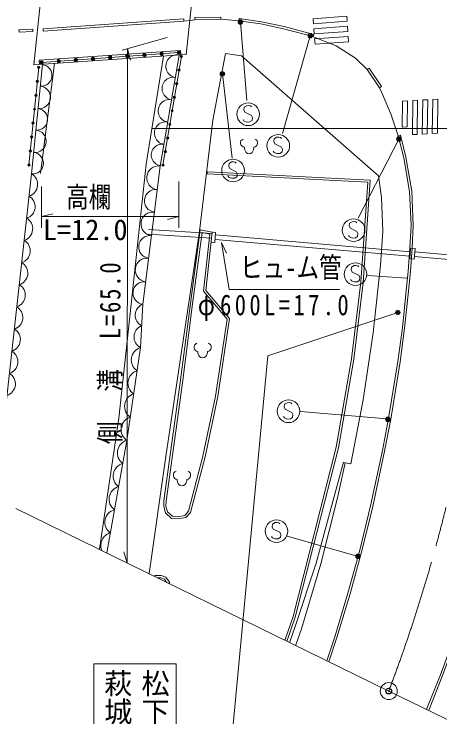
# Model space of a CAD drawing. Units: millimetres, scale not verified. Extents: x 40000 to 680000, y 20000 to 380000.
# Drawn here: x 458410 to 496064, y 230648 to 292738 of the extents above; entities that cross this region are included whole.
import ezdxf
from ezdxf.enums import TextEntityAlignment as Align

# ---------------------------------------------------------------- set-up
doc = ezdxf.new("R2010")
doc.units = ezdxf.units.MM
doc.header["$LTSCALE"] = 1000
doc.header["$PDMODE"] = 32
doc.header["$PDSIZE"] = 500
doc.linetypes.add('CHAIN', pattern=[18.5, 12, -1.5, 3.5, -1.5])
for name, color, linetype, lineweight in [('M-BGD', 7, 'Continuous', 13), ('M-BMK', 2, 'CHAIN', 13), ('M-BMK-SRVR', 3, 'Continuous', 13), ('M-STR-HTXT', 7, 'Continuous', 13), ('M-STR-STR1', 1, 'Continuous', 13), ('M-STR-STRC', 7, 'Continuous', 13)]:
    doc.layers.add(name, color=color, linetype=linetype, lineweight=lineweight)
doc.layers.add('M-OTRS', color=6, linetype='Continuous')
doc.styles.add('@ＭＳ ゴシック', font='')
doc.styles.add('ＭＳ ゴシック', font='')
doc.styles.get('@ＭＳ ゴシック').set_extended_font_data('@MS Gothic')
doc.styles.get('ＭＳ ゴシック').set_extended_font_data('MS Gothic')

msp = doc.modelspace()

# ---------------------------------------------------------------- linework, layer by layer
at = {"layer": 'M-BGD'}
for p, q in [((474393, 292423), (476683, 292478)), ((476683, 292478), (476688, 292278)), ((460982, 291437), (473410, 292312)), ((460996, 291237), (473424, 292113)), ((473410, 292312), (473424, 292113)), ((474398, 292223), (473424, 292113)), ((474398, 292223), (474393, 292423)), ((474398, 292223), (476688, 292278)), ((478271, 292147), (476688, 292278)), ((478271, 292147), (478299, 292345)), ((460067, 291410), (458844, 291344)), ((458855, 291144), (458844, 291344)), ((460078, 291210), (458855, 291144)), ((460067, 291410), (460078, 291210)), ((460982, 291437), (460996, 291237)), ((486897, 289944), (484810, 290770)), ((484919, 290944), (484868, 290751)), ((487990, 290293), (487955, 290757)), ((485019, 290070), (487990, 290293)), ((460639, 288677), (473115, 289524)), ((473115, 289524), (473143, 289125)), ((488594, 288837), (486897, 289944)), ((472969, 289332), (460843, 288469)), ((473000, 289115), (471321, 279314)), ((471573, 279389), (473204, 288986)), ((489627, 287842), (488594, 288837)), ((459963, 278613), (460912, 288294)), ((460639, 288677), (460666, 288278)), ((461986, 288367), (460752, 278668)), ((460592, 288030), (459726, 279414)), ((489792, 287956), (489627, 287842)), ((489627, 287842), (490730, 286235)), ((489792, 287956), (490895, 286348)), ((490895, 286348), (490730, 286235)), ((490962, 285735), (490730, 286235)), ((500660, 282619), (470660, 282624)), ((492569, 282038), (492375, 281989)), ((471321, 279314), (469798, 267104)), ((475504, 278812), (475493, 278612)), ((459963, 278613), (456472, 247302)), ((470258, 273296), (475878, 272943)), ((470284, 273696), (475922, 273341)), ((493446, 271746), (476221, 273226)), ((493412, 271347), (476187, 272827)), ((475837, 272574), (476167, 272550)), ((503429, 270884), (493839, 271724)), ((503394, 270485), (493804, 271326)), ((463999, 246394), (463999, 246411)), ((465966, 245455), (465962, 245430)), ((466596, 245120), (466601, 245147)), ((466642, 245102), (466645, 245122)), ((468408, 244269), (468408, 244239)), ((470348, 243314), (470345, 243293)), ((470349, 243326), (470348, 243314)), ((470573, 243181), (470577, 243202)), ((470793, 243070), (470830, 243093)), ((471074, 242933), (471157, 242934)), ((471871, 242587), (471917, 242521)), ((472140, 242456), (472139, 242412)), ((482375, 237485), (482353, 237422)), ((482556, 237397), (482534, 237334)), ((482773, 237218), (482781, 237242)), ((482781, 237242), (482794, 237282)), ((483322, 236978), (483314, 236954)), ((483336, 237019), (483322, 236978)), ((486054, 235615), (486062, 235639)), ((486062, 235639), (486078, 235687)), ((486236, 235526), (486244, 235551)), ((486244, 235551), (486260, 235599)), ((494892, 231328), (494888, 231317)), ((494918, 231393), (494892, 231328)), ((495098, 231306), (495072, 231240))]:
    msp.add_line(p, q, dxfattribs=at)
for points in [[(487832, 292553), (484861, 292330), (484894, 291882), (487865, 292104)], [(487894, 291655), (484922, 291433), (484956, 290984), (487927, 291206)], [(492739, 285054), (492712, 282761), (493160, 282784), (493187, 285078)], [(494039, 282113), (494087, 285125), (493673, 285103), (493625, 282092)], [(494938, 282161), (494986, 285172), (494539, 285149), (494491, 282137)], [(495837, 282208), (495885, 285219), (495437, 285196), (495389, 282184)], [(471657, 249735), (473099, 260187), (474003, 267179), (474869, 273675), (475935, 273458), (475367, 268327), (477450, 265836), (476415, 258954), (475307, 253631), (474022, 248716), (473612, 248257), (472889, 248134), (472337, 248187), (471799, 248667), (471642, 249239)], [(471857, 249718), (473297, 260161), (474201, 267153), (475039, 273436), (475716, 273299), (475159, 268264), (477239, 265776), (476218, 258989), (475113, 253677), (473841, 248813), (473510, 248442), (472882, 248336), (472421, 248380), (471976, 248777), (471842, 249263)], [(493785, 271099), (493863, 272028), (493472, 272062), (493393, 271133)]]:
    msp.add_lwpolyline(points, close=True, dxfattribs=at)
for points in [[(484868, 290751), (482242, 291436), (480240, 291867), (478271, 292147)], [(484919, 290944), (482289, 291631), (480275, 292064), (478299, 292345)], [(487955, 290757), (484984, 290535), (485019, 290070)], [(468763, 267105), (470094, 279467), (471633, 289022)], [(477116, 289259), (475970, 283376), (474793, 273567), (471839, 253646), (470349, 243326)], [(477116, 289259), (478522, 289035), (490643, 278441)], [(492375, 281989), (491738, 283843), (490962, 285735)], [(492375, 281989), (492858, 280052), (493371, 277059), (493508, 274073), (493413, 272099), (493255, 270011), (493052, 268011), (492739, 265015), (492327, 262048)], [(492569, 282038), (493054, 280093), (493570, 277080), (493708, 274073), (493613, 272087), (493454, 269994), (493251, 267990), (492937, 264991), (492532, 262016)], [(478684, 281693), (478564, 281633), (478474, 281543), (478444, 281423), (478444, 281303), (478474, 281183), (478564, 281063), (478654, 281003), (478774, 280973), (478774, 280883), (478804, 280733), (478864, 280613), (478924, 280523), (479044, 280433), (479194, 280403), (479344, 280433), (479464, 280523), (479524, 280613), (479584, 280733), (479614, 280883), (479614, 280973), (479734, 281003), (479824, 281063), (479914, 281183), (479944, 281303), (479944, 281423), (479914, 281543), (479824, 281633), (479704, 281693)], [(475504, 278812), (489897, 278077), (489275, 269037), (488442, 262250), (487086, 254423), (483274, 239449), (482556, 237397)], [(475493, 278612), (489683, 277887), (489076, 269056), (488245, 262279), (486890, 254465), (483082, 239506), (482375, 237485)], [(490643, 278441), (490906, 276532), (491011, 273558), (490796, 270543), (490172, 264583), (489277, 258647), (488181, 253007), (487683, 253108), (487530, 253144)], [(476167, 272550), (476233, 273455), (475793, 273487)], [(468763, 267105), (467666, 257053), (465966, 245455)], [(466601, 245147), (468385, 255080), (469583, 263284), (469798, 267104)], [(474573, 263652), (474453, 263592), (474363, 263502), (474333, 263382), (474333, 263262), (474363, 263142), (474453, 263022), (474543, 262962), (474663, 262932), (474663, 262842), (474693, 262692), (474753, 262572), (474813, 262482), (474933, 262392), (475083, 262362), (475233, 262392), (475353, 262482), (475413, 262572), (475473, 262692), (475503, 262842), (475503, 262932), (475623, 262962), (475713, 263022), (475803, 263142), (475833, 263262), (475833, 263382), (475803, 263502), (475713, 263592), (475593, 263652)], [(486078, 235687), (486757, 237733), (487932, 241569), (488969, 245376), (489931, 249288), (490975, 254172), (491519, 257000), (492334, 262048)], [(486260, 235599), (486949, 237675), (488124, 241513), (489163, 245326), (490126, 249244), (491171, 254135), (491716, 256966), (492532, 262016)], [(502194, 258560), (501470, 254306), (500864, 251331), (499825, 246428), (499004, 243139), (497711, 238709), (496098, 234378), (494918, 231393)], [(502391, 258527), (501666, 254266), (501060, 251289), (500020, 246383), (499197, 243087), (497901, 238646), (496284, 234304), (495098, 231306)], [(482794, 237282), (483261, 238648), (485132, 244239), (486719, 250125), (487530, 253144)], [(487683, 253108), (486992, 250014), (485541, 244174), (483815, 238443), (483336, 237019)], [(472746, 252347), (472626, 252287), (472536, 252197), (472506, 252077), (472506, 251957), (472536, 251837), (472626, 251717), (472716, 251657), (472836, 251627), (472836, 251537), (472866, 251387), (472926, 251267), (472986, 251177), (473106, 251087), (473256, 251057), (473406, 251087), (473526, 251177), (473586, 251267), (473646, 251387), (473676, 251537), (473676, 251627), (473796, 251657), (473886, 251717), (473976, 251837), (474006, 251957), (474006, 252077), (473976, 252197), (473886, 252287), (473766, 252347)], [(470830, 243093), (470892, 243130), (471428, 243138), (471838, 242986), (472143, 242545), (472140, 242456)], [(471157, 242934), (471394, 242937), (471710, 242820), (471871, 242587)]]:
    msp.add_lwpolyline(points, dxfattribs=at)
for centre, radius in [((471453, 289225), 150), ((471453, 289225), 132), ((472969, 289332), 150), ((472969, 289332), 132), ((472969, 289332), 114), ((472969, 289332), 96), ((472969, 289332), 78), ((472969, 289332), 60), ((472969, 289332), 42), ((472969, 289332), 24), ((478626, 289378), 6), ((462359, 288577), 150), ((463874, 288685), 150), ((463874, 288685), 132), ((463874, 288685), 114), ((463874, 288685), 96), ((463874, 288685), 78), ((463874, 288685), 60), ((463874, 288685), 42), ((465390, 288793), 150), ((465390, 288793), 132), ((465390, 288793), 114), ((465390, 288793), 96), ((465390, 288793), 78), ((465390, 288793), 60), ((465390, 288793), 42), ((465390, 288793), 24), ((465390, 288793), 6), ((466906, 288901), 150), ((466906, 288901), 132), ((466906, 288901), 114), ((466906, 288901), 96), ((466906, 288901), 78), ((466906, 288901), 60), ((466906, 288901), 42), ((466906, 288901), 24), ((466906, 288901), 6), ((468422, 289009), 150), ((468422, 289009), 132), ((468422, 289009), 114), ((468422, 289009), 96), ((468422, 289009), 78), ((468422, 289009), 60), ((468422, 289009), 42), ((468422, 289009), 24), ((468422, 289009), 6), ((469937, 289117), 150), ((469937, 289117), 132), ((469937, 289117), 114), ((469937, 289117), 96), ((469937, 289117), 78), ((469937, 289117), 60), ((469937, 289117), 42), ((469937, 289117), 24), ((469937, 289117), 6), ((471453, 289225), 114), ((471453, 289225), 96), ((471453, 289225), 78), ((471453, 289225), 60), ((471453, 289225), 42), ((471453, 289225), 24), ((471453, 289225), 6), ((472969, 289332), 6), ((473204, 288986), 100), ((473204, 288986), 88), ((473204, 288986), 76), ((473204, 288986), 64), ((473204, 288986), 52), ((473204, 288986), 40), ((473204, 288986), 28), ((473204, 288986), 16), ((473204, 288986), 4), ((460592, 288030), 100), ((460592, 288030), 88), ((460592, 288030), 76), ((460843, 288469), 150), ((460843, 288469), 132), ((460843, 288469), 114), ((460843, 288469), 96), ((460843, 288469), 78), ((460843, 288469), 60), ((460843, 288469), 42), ((460843, 288469), 24), ((460843, 288469), 6), ((462359, 288577), 132), ((462359, 288577), 114), ((462359, 288577), 96), ((462359, 288577), 78), ((462359, 288577), 60), ((462359, 288577), 42), ((462359, 288577), 24), ((462359, 288577), 6), ((463874, 288685), 24), ((463874, 288685), 6), ((460592, 288030), 64), ((460592, 288030), 52), ((460592, 288030), 40), ((460592, 288030), 28), ((460592, 288030), 16), ((460592, 288030), 4), ((473000, 287786), 100), ((473000, 287786), 88), ((473000, 287786), 76), ((473000, 287786), 64), ((473000, 287786), 52), ((473000, 287786), 40), ((473000, 287786), 28), ((473000, 287786), 16), ((473000, 287786), 4), ((460468, 286800), 100), ((460468, 286800), 88), ((460468, 286800), 76), ((460468, 286800), 64), ((460468, 286800), 52), ((460468, 286800), 40), ((460468, 286800), 28), ((460468, 286800), 16), ((460468, 286800), 4), ((472796, 286586), 100), ((472796, 286586), 88), ((472796, 286586), 76), ((472796, 286586), 64), ((472796, 286586), 52), ((472796, 286586), 40), ((472796, 286586), 28), ((472796, 286586), 16), ((472796, 286586), 4), ((460345, 285569), 100), ((460345, 285569), 88), ((460345, 285569), 76), ((460345, 285569), 64), ((460345, 285569), 52), ((460345, 285569), 40), ((460345, 285569), 28), ((460345, 285569), 16), ((460345, 285569), 4), ((472592, 285387), 100), ((472592, 285387), 88), ((472592, 285387), 76), ((472592, 285387), 64), ((472592, 285387), 52), ((472592, 285387), 40), ((472592, 285387), 28), ((472592, 285387), 16), ((472592, 285387), 4), ((460221, 284338), 100), ((460221, 284338), 88), ((460221, 284338), 76), ((460221, 284338), 64), ((460221, 284338), 52), ((460221, 284338), 40), ((460221, 284338), 28), ((460221, 284338), 16), ((460221, 284338), 4), ((472388, 284187), 100), ((472388, 284187), 88), ((472388, 284187), 76), ((472388, 284187), 64), ((472388, 284187), 52), ((472388, 284187), 40), ((472388, 284187), 28), ((472388, 284187), 16), ((472388, 284187), 4), ((460097, 283107), 100), ((460097, 283107), 88), ((460097, 283107), 76), ((460097, 283107), 64), ((460097, 283107), 52), ((460097, 283107), 40), ((460097, 283107), 28), ((460097, 283107), 16), ((460097, 283107), 4), ((472184, 282988), 100), ((472184, 282988), 88), ((472184, 282988), 76), ((472184, 282988), 64), ((472184, 282988), 52), ((472184, 282988), 40), ((472184, 282988), 28), ((472184, 282988), 16), ((472184, 282988), 4), ((459973, 281876), 100), ((459973, 281876), 88), ((459973, 281876), 76), ((459973, 281876), 64), ((459973, 281876), 52), ((459973, 281876), 40), ((459973, 281876), 28), ((459973, 281876), 16), ((459973, 281876), 4), ((471980, 281788), 100), ((471980, 281788), 88), ((471980, 281788), 76), ((471980, 281788), 64), ((471980, 281788), 52), ((471980, 281788), 40), ((471980, 281788), 28), ((471980, 281788), 16), ((471980, 281788), 4), ((459849, 280645), 100), ((459849, 280645), 88), ((459849, 280645), 76), ((459849, 280645), 64), ((459849, 280645), 52), ((459849, 280645), 40), ((459849, 280645), 28), ((459849, 280645), 16), ((459849, 280645), 4), ((471776, 280589), 100), ((471776, 280589), 88), ((471776, 280589), 76), ((471776, 280589), 64), ((471776, 280589), 52), ((471776, 280589), 40), ((471776, 280589), 28), ((471776, 280589), 16), ((471776, 280589), 4), ((459726, 279414), 100), ((459726, 279414), 88), ((459726, 279414), 76), ((459726, 279414), 64), ((459726, 279414), 52), ((459726, 279414), 40), ((459726, 279414), 28), ((459726, 279414), 16), ((459726, 279414), 4), ((471573, 279389), 100), ((471573, 279389), 88), ((471573, 279389), 76), ((471573, 279389), 64), ((471573, 279389), 52), ((471573, 279389), 40), ((471573, 279389), 28), ((471573, 279389), 16), ((471573, 279389), 4), ((491538, 232934), 750)]:
    msp.add_circle(centre, radius, dxfattribs=at)
for centre, radius, start, end in [((472831, 288129), 1000, 80.28195, 260.28195), ((460817, 287321), 950, 264.40231, 84.40231), ((472493, 286158), 1000, 80.28195, 260.28195), ((460626, 285381), 1000, 264.40231, 84.40231), ((472156, 284187), 1000, 80.28195, 260.28195), ((460436, 283440), 950, 264.40231, 84.40231), ((471818, 282216), 1000, 80.28195, 260.28195), ((460246, 281499), 1000, 264.40231, 84.40231), ((471489, 280294), 950, 80.28195, 260.28195), ((460056, 279559), 950, 264.40231, 84.40231), ((471191, 278272), 1050, 82.88932, 262.88932), ((459419, 277683), 1077, 287.59033, 59.68579), ((470937, 276237), 1000, 82.88932, 262.88932), ((459201, 275726), 1077, 287.59033, 59.68579), ((470683, 274203), 1050, 82.88932, 262.88932), ((458983, 273769), 1077, 287.59033, 59.68579), ((458765, 271812), 1077, 287.59033, 59.68579), ((470430, 272169), 1000, 82.88932, 262.88932), ((458546, 269855), 1077, 287.59033, 59.68579), ((470176, 270135), 1050, 82.88932, 262.88932), ((469922, 268100), 1000, 82.88932, 262.88932), ((458328, 267898), 1077, 287.59033, 59.68579), ((470169, 266125), 1047, 110.7395, 242.83496), ((458110, 265941), 1077, 287.59033, 59.68579), ((470061, 264215), 1047, 110.7395, 242.83496), ((457892, 263984), 1077, 287.59033, 59.68579), ((469930, 262186), 1151, 107.49756, 235.88354), ((457674, 262027), 1077, 287.59033, 59.68579), ((457455, 260070), 1077, 287.59033, 59.68579), ((469630, 260135), 1151, 107.49756, 235.88354), ((469331, 258084), 1151, 107.49756, 235.88354), ((469031, 256033), 1151, 107.49756, 235.88354), ((468697, 253970), 1153, 105.67712, 233.95679), ((468330, 251928), 1153, 105.67712, 233.95679), ((467963, 249886), 1153, 105.67712, 233.95679), ((467596, 247844), 1153, 105.67712, 233.95679), ((467230, 245802), 1153, 105.67712, 202.61401), ((467230, 245802), 1153, 202.61389, 204.51587)]:
    msp.add_arc(centre, radius, start, end, dxfattribs=at)
at = {"layer": 'M-BMK'}
msp.add_arc((360660, 282643), 140000, 339.20272, 359.98999, dxfattribs=at)
at = {"layer": 'M-BMK-SRVR'}
for p, q in [((458564, 249051), (491538, 232934)), ((491538, 232934), (504122, 226784))]:
    msp.add_line(p, q, dxfattribs=at)
msp.add_circle((491538, 232934), 750, dxfattribs=at)
at = {"layer": 'M-OTRS'}
msp.add_point((491538, 232934), dxfattribs=at)
at = {"layer": 'M-STR-HTXT'}
for p, q in [((471950, 290677), (467956, 289537)), ((468441, 289675), (468408, 244269)), ((468441, 289675), (468720, 288675)), ((472969, 277940), (472969, 273847)), ((460843, 277491), (460843, 273847)), ((460843, 274847), (461843, 275097)), ((460843, 274847), (472969, 274847)), ((472969, 274847), (471969, 274597)), ((476758, 272548), (477194, 271605)), ((468408, 244239), (468129, 245239))]:
    msp.add_line(p, q, dxfattribs=at)
msp.add_lwpolyline([(476758, 272548), (477427, 268399), (487227, 268392)], dxfattribs=at)
at = {"layer": 'M-STR-STR1'}
for p, q in [((475443, 306120), (473614, 289157)), ((460153, 288243), (461982, 305207)), ((460153, 288243), (473614, 289157))]:
    msp.add_line(p, q, dxfattribs=at)
at = {"layer": 'M-STR-STRC'}
for p, q in [((478423, 292035), (478987, 285098)), ((484592, 290826), (482136, 282187)), ((476831, 287451), (477680, 280015)), ((492429, 281699), (488827, 274713)), ((493129, 269393), (489664, 269648)), ((491716, 256966), (483740, 257623)), ((488819, 244834), (482472, 246652)), ((472754, 235348), (465452, 235348)), ((465452, 235348), (465452, 220553)), ((472754, 220553), (472754, 235348))]:
    msp.add_line(p, q, dxfattribs=at)
for points in [[(479390, 284543), (479306, 284618), (479144, 284649), (478984, 284640), (478751, 284506), (478725, 284264), (478816, 284069), (479393, 283782), (479485, 283587), (479459, 283345), (479266, 283214), (478986, 283198), (478740, 283304), (478653, 283419)], [(482054, 281753), (481970, 281829), (481808, 281860), (481648, 281850), (481415, 281717), (481389, 281475), (481480, 281280), (482058, 280992), (482149, 280797), (482123, 280555), (481930, 280424), (481650, 280408), (481404, 280514), (481317, 280630)], [(478053, 279575), (477969, 279650), (477807, 279681), (477647, 279672), (477414, 279538), (477388, 279296), (477479, 279101), (478057, 278814), (478148, 278619), (478122, 278377), (477929, 278246), (477649, 278230), (477403, 278336), (477316, 278451)], [(488715, 274301), (488630, 274376), (488468, 274407), (488308, 274398), (488076, 274264), (488050, 274022), (488141, 273827), (488718, 273540), (488809, 273344), (488783, 273103), (488590, 272971), (488311, 272955), (488064, 273061), (487978, 273177)], [(488886, 270423), (488802, 270498), (488640, 270529), (488480, 270520), (488247, 270386), (488221, 270144), (488312, 269949), (488889, 269662), (488981, 269466), (488955, 269225), (488762, 269093), (488482, 269077), (488236, 269183), (488149, 269299)], [(477790, 229968), (480843, 262552), (492341, 266375)], [(482962, 258309), (482877, 258384), (482715, 258415), (482556, 258406), (482323, 258273), (482297, 258031), (482388, 257836), (482965, 257548), (483057, 257353), (483030, 257111), (482838, 256980), (482558, 256964), (482312, 257070), (482225, 257185)], [(481895, 247717), (481811, 247792), (481649, 247823), (481489, 247814), (481256, 247681), (481230, 247439), (481321, 247244), (481899, 246956), (481990, 246761), (481964, 246519), (481771, 246388), (481491, 246372), (481245, 246478), (481158, 246593)]]:
    msp.add_lwpolyline(points, dxfattribs=at)
for centre, radius in [((478423, 292035), 200), ((478423, 292035), 120), ((478423, 292035), 40), ((484592, 290826), 200), ((484592, 290826), 120), ((484592, 290826), 40), ((476831, 287451), 200), ((476831, 287451), 120), ((476831, 287451), 40), ((479107, 283886), 1000), ((481771, 281096), 1000), ((492429, 281699), 200), ((492429, 281699), 120), ((492429, 281699), 40), ((477770, 278918), 1000), ((488432, 273643), 1000), ((488603, 269765), 1000), ((492341, 266375), 200), ((492341, 266375), 120), ((492341, 266375), 40), ((482679, 257652), 1000), ((491459, 256938), 200), ((491459, 256938), 120), ((491459, 256938), 40), ((481612, 247060), 1000), ((488819, 244834), 200), ((488819, 244834), 120), ((488819, 244834), 40)]:
    msp.add_circle(centre, radius, dxfattribs=at)

# ---------------------------------------------------------------- texts
at = {"layer": 'M-STR-HTXT', "style": 'ＭＳ ゴシック', "width": 0.8}
for s, p in [('高欄', (463007, 275114)), ('ヒュ-ム管', (478377, 268890))]:
    msp.add_text(s, height=1833, dxfattribs=at).set_placement(p, align=Align.BOTTOM_LEFT)
at = {"layer": 'M-STR-HTXT', "style": 'ＭＳ ゴシック'}
msp.add_text('L=12.0', height=1833, dxfattribs=at).set_placement((464707, 272220), align=Align.BOTTOM_CENTER)
at = {"layer": 'M-STR-HTXT', "insert": (468021, 254739), "char_height": 1833, "attachment_point": 7, "rotation": 90, "style": 'ＭＳ ゴシック'}
msp.add_mtext('\\T1.16;\\W0.8;側\u3000溝\u3000L=65.0', dxfattribs=at)
at = {"layer": 'M-STR-HTXT', "insert": (474655, 265634), "char_height": 1833, "attachment_point": 7, "style": 'ＭＳ ゴシック'}
msp.add_mtext('\\T1.3;\\W0.8;φ600L=17.0', dxfattribs=at)
at = {"layer": 'M-STR-STRC', "style": '@ＭＳ ゴシック'}
for s, p in [('萩城下町', (466127, 234880)), ('松下村塾', (469419, 234880))]:
    msp.add_text(s, height=1833, rotation=270, dxfattribs=at).set_placement(p, align=Align.BOTTOM_LEFT)

doc.saveas('drawing.dxf')
